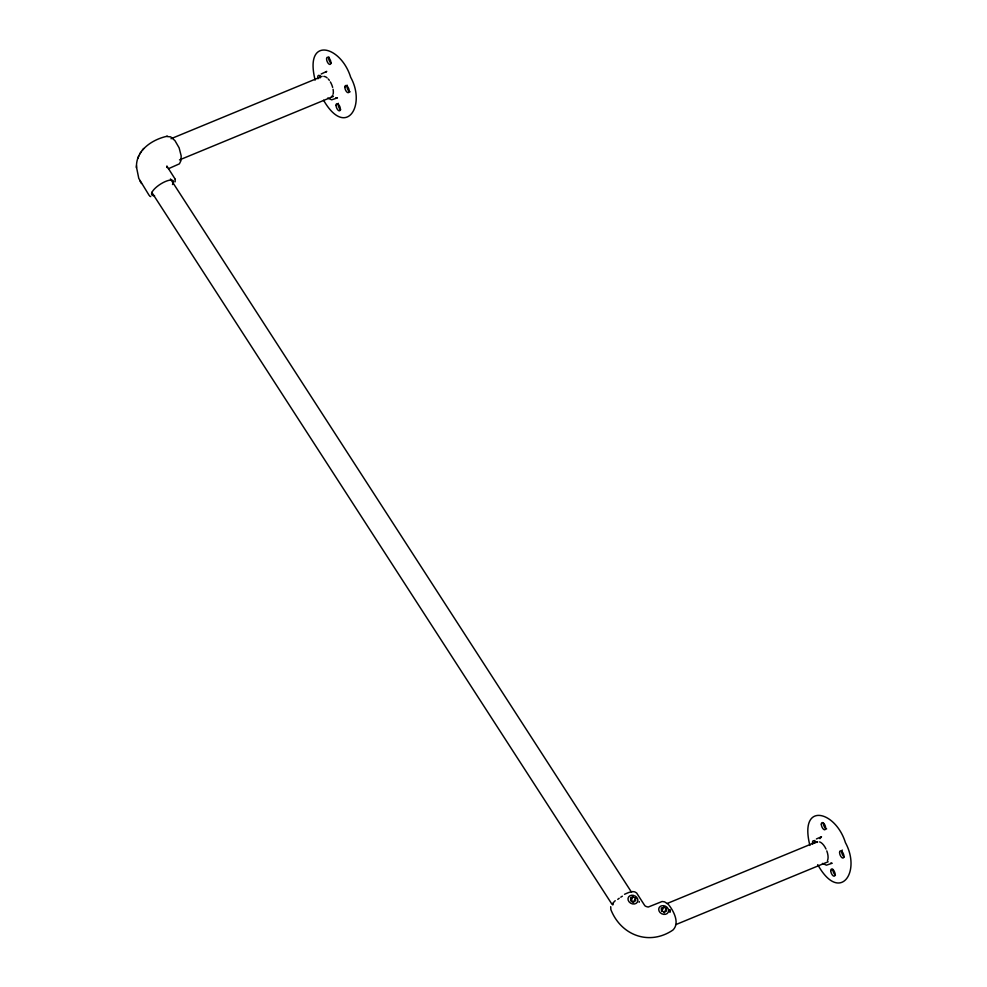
<?xml version="1.0" encoding="UTF-8"?>
<svg xmlns="http://www.w3.org/2000/svg" width="987" height="987" viewBox="0 0 987 987"><rect width="100%" height="100%" fill="white"/><g stroke="black" fill="none" stroke-linecap="round" stroke-linejoin="round"><path stroke-width="1.48" d="M149.222 195.5L138.785 178.413L136.477 167.087M136.477 166.544C136.169 150.271 151.973 139.796 166.223 136.453L170.677 136.872L174.958 140.647L179.128 147.84L181.176 155.872L180.991 160.585L179.4 163.842L168.419 168.728M167.099 167.519L167 166.322L174.983 178.844M136.465 167.876L136.49 165.742M639.144 902.315L639.305 901.575M175.143 181.83L175.155 179.178M610.706 906.671L610.879 909.656C621.107 935.479 649.372 946.027 672.924 930.05C679.932 923.289 673.887 911.235 668.767 904.919M137.822 158.463L138.735 156.094M819.938 838.654L821.492 836.729L816.409 838.95M633.062 896.665L630.964 900.995L633.481 902.525L635.579 898.195L633.062 896.665L630.631 897.676L630.73 900.193L633.247 901.723L635.677 900.712L635.579 898.195M661.66 911.396L663.77 907.065L666.287 908.583L666.385 911.112L663.955 912.111L661.426 910.594L661.339 908.065L663.77 907.065M664.189 912.913L666.287 908.583M140.82 152.22L139.796 153.947M325.636 72.322L326.746 71.372L321.157 74.025M612.73 903.302L615.222 900.675M142.362 150.086L142.905 149.456M143.226 149.086L143.769 148.469M624.537 894.284C628.053 892.84 633.284 889.793 636.627 893.001L644.375 904.993C644.832 906.732 649.002 907.115 648.286 907.028L662.104 901.501L664.621 901.859L667.928 904.08M171.01 138.723L322.083 76.381M179.486 159.919L333.409 96.405M667.175 903.487L816.829 841.738M675.651 924.683L828.155 861.762M167.358 136.157L166.704 136.28M335.839 97.775L337.443 97.886L331.694 99.81L327.709 98.071M830.585 863.131L832.177 863.243L826.44 865.167L822.455 863.415M150.74 196.61L149.74 196.08M170.467 178.955L631.569 892.285M151.776 192.342L612.051 904.376M817.729 864.637C839.505 903.895 861.688 872.397 845.403 842.59C835.471 810.45 798.742 801.358 809.895 845.464M323.563 100.242C345.832 138.735 366.498 105.683 350.656 77.233C340.725 45.094 303.996 36.001 315.149 80.107M139.944 180.905L141.474 183.508M669.939 909.878L669.963 912.247L669.914 910.002M663.375 905.634A5.108 4.219 25.9 0 1 668.236 912.272A5.108 4.219 25.9 0 1 659.995 912.469A5.108 4.219 25.9 0 1 662.191 905.671M612.779 904.968A12.782 4.269 -32.9 0 1 613.371 903.956M617.739 899.391A12.782 4.269 -32.9 0 1 619.207 898.256M620.774 897.171A12.782 4.269 -32.9 0 1 622.39 896.171M634.999 895.937A5.108 4.219 25.9 0 1 636.134 903.376A5.108 4.219 25.9 0 1 628.151 900.095A5.108 4.219 25.9 0 1 633.864 895.468M323.859 76.418A10.857 4.947 67.6 0 1 327.092 77.862M328.227 78.972A10.857 4.947 67.6 0 1 329.325 80.342M330.349 81.933A10.857 4.947 67.6 0 1 332.656 87.411M333.088 89.274A10.857 4.947 67.6 0 1 333.125 94.073M332.73 95.233A10.857 4.947 67.6 0 1 331.385 96.652M350.151 91.816A3.837 1.74 67.6 0 1 347.609 89.138A3.837 1.74 67.6 0 1 347.165 85.178M340.7 109.717A3.837 1.74 67.6 0 1 338.578 106.719A3.837 1.74 67.6 0 1 338.356 103.327M320.133 77.899A3.837 1.74 67.6 0 1 319.887 75.826M331.25 63.328A3.837 1.74 67.6 0 1 329.127 60.33A3.837 1.74 67.6 0 1 328.893 56.938M318.024 78.775A3.837 1.74 67.6 0 1 318.159 75.678A3.837 1.74 67.6 0 1 320.244 76.184M154.564 195.673A12.782 4.269 -32.9 0 1 154.083 189.344A12.782 4.269 -32.9 0 1 168.444 180.448A12.782 4.269 -32.9 0 1 172.491 184.544M816.94 842.528A10.857 4.947 67.6 0 1 817.705 841.973M819.617 841.911A10.857 4.947 67.6 0 1 826.008 849.03M826.798 850.88A10.857 4.947 67.6 0 1 827.476 860.59M844.255 856.926A3.837 1.74 67.6 0 1 841.948 853.36A3.837 1.74 67.6 0 1 842.293 850.078M835.446 875.074A3.837 1.74 67.6 0 1 832.892 869.424M814.88 843.256A3.837 1.74 67.6 0 1 814.83 840.43M826.637 828.92A3.837 1.74 67.6 0 1 824.367 826.773A3.837 1.74 67.6 0 1 823.442 823.035M812.77 844.119A3.837 1.74 67.6 0 1 812.906 841.023A3.837 1.74 67.6 0 1 814.978 841.541M167.222 166.865L166.889 166.223L167.136 166.803M326.574 58.85A3.837 1.74 67.6 0 0 329.781 64.439A3.837 1.74 67.6 0 0 329.905 59.22A3.837 1.74 67.6 0 0 326.574 58.85M336.036 105.251A3.837 1.74 67.6 0 0 339.244 110.828A3.837 1.74 67.6 0 0 339.355 105.609A3.837 1.74 67.6 0 0 336.036 105.251M344.845 87.103A3.837 1.74 67.6 0 0 348.053 92.692A3.837 1.74 67.6 0 0 348.164 87.461A3.837 1.74 67.6 0 0 344.845 87.103M821.32 824.207A3.837 1.74 67.6 0 0 824.527 829.783A3.837 1.74 67.6 0 0 824.638 824.564A3.837 1.74 67.6 0 0 821.32 824.207M830.77 870.596A3.837 1.74 67.6 0 0 833.978 876.185A3.837 1.74 67.6 0 0 834.101 870.966A3.837 1.74 67.6 0 0 830.77 870.596M839.579 852.46A3.837 1.74 67.6 0 0 842.787 858.036A3.837 1.74 67.6 0 0 842.91 852.817A3.837 1.74 67.6 0 0 839.579 852.46"/></g></svg>
